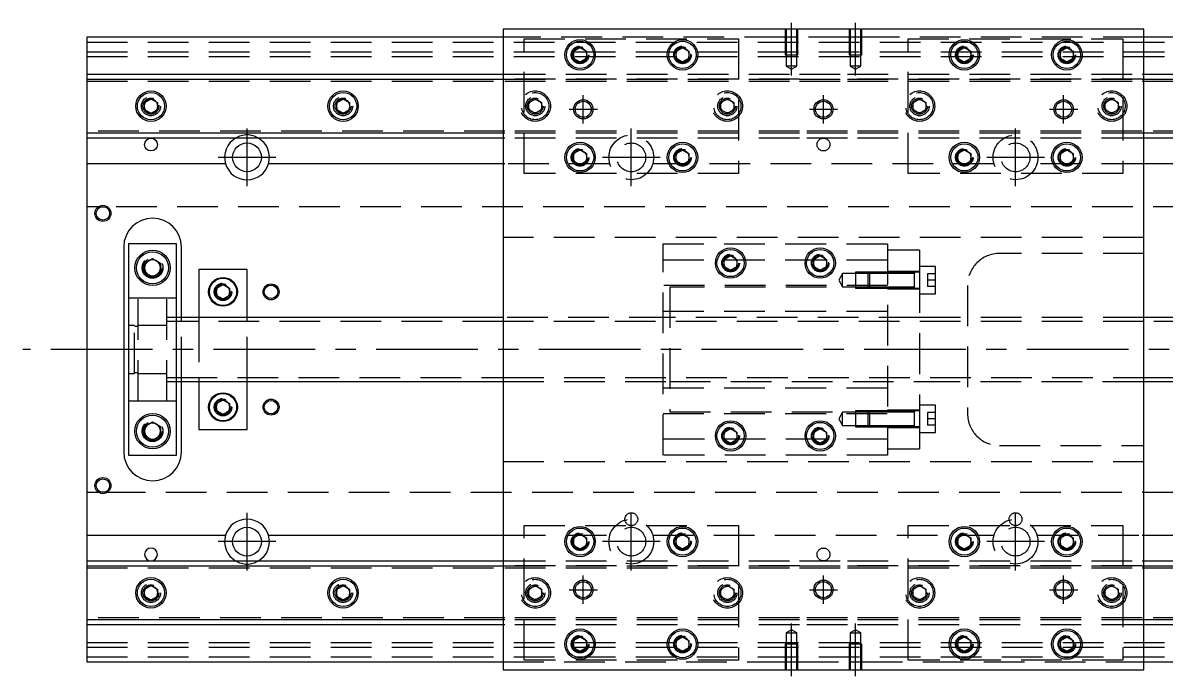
# Model space of a CAD drawing. Extents: x -20 to 681, y -273 to 102.
# Drawn here: x -20 to 337, y -102 to 102 of the extents above; entities that cross this region are included whole.
import ezdxf

# ---------------------------------------------------------------- set-up
doc = ezdxf.new("R2010")
doc.units = 0
doc.linetypes.add('CENTER', pattern=[50.8, 31.75, -6.35, 6.35, -6.35])
doc.linetypes.add('DASHED', pattern=[19.05, 12.7, -6.35])
doc.layers.get('0').update_dxf_attribs({"linetype": 'CONTINUOUS'})
doc.layers.add('CENTER', color=1, linetype='CENTER')

msp = doc.modelspace()

# ---------------------------------------------------------------- linework, layer by layer
at = {"color": 7, "linetype": 'CONTINUOUS'}
for p, q in [((330, 100), (130, 100)), ((130, 100), (130, -100)), ((330, -100), (330, 100)), ((0, 97.5), (0, 86)), ((130, 97.5), (0, 97.5)), ((460, 97.5), (330, 97.5)), ((152, 93.1547), (154, 94.309402)), ((152, 90.8453), (152, 93.1547)), ((154, 94.309402), (156, 93.1547)), ((156, 93.1547), (156, 90.8453)), ((184, 93.1547), (186, 94.309402)), ((184, 90.8453), (184, 93.1547)), ((186, 94.309402), (188, 93.1547)), ((188, 93.1547), (188, 90.8453)), ((272, 93.1547), (274, 94.309402)), ((272, 90.8453), (272, 93.1547)), ((274, 94.309402), (276, 93.1547)), ((276, 93.1547), (276, 90.8453)), ((304, 93.1547), (306, 94.309402)), ((304, 90.8453), (304, 93.1547)), ((306, 94.309402), (308, 93.1547)), ((308, 93.1547), (308, 90.8453)), ((154, 89.690598), (152, 90.8453)), ((156, 90.8453), (154, 89.690598)), ((186, 89.690598), (184, 90.8453)), ((188, 90.8453), (186, 89.690598)), ((274, 89.690598), (272, 90.8453)), ((276, 90.8453), (274, 89.690598)), ((306, 89.690598), (304, 90.8453)), ((308, 90.8453), (306, 89.690598)), ((0, 86), (0, 84.460392)), ((0, 86), (130, 86)), ((330, 86), (460, 86)), ((0, 84.460392), (130, 84.460392)), ((0, 84.460392), (0, 67.539608)), ((330, 84.460392), (460, 84.460392)), ((18, 77.1547), (20, 78.309402)), ((18, 74.8453), (18, 77.1547)), ((20, 78.309402), (22, 77.1547)), ((22, 77.1547), (22, 74.8453)), ((78, 77.1547), (80, 78.309402)), ((78, 74.8453), (78, 77.1547)), ((80, 78.309402), (82, 77.1547)), ((82, 77.1547), (82, 74.8453)), ((20, 73.690598), (18, 74.8453)), ((22, 74.8453), (20, 73.690598)), ((80, 73.690598), (78, 74.8453)), ((82, 74.8453), (80, 73.690598)), ((0, 67.539608), (0, 66)), ((130, 67.539608), (0, 67.539608)), ((130, 66), (0, 66)), ((0, 66), (0, 58)), ((460, 67.539608), (330, 67.539608)), ((460, 66), (330, 66)), ((152, 61.1547), (154, 62.309402)), ((152, 58.8453), (152, 61.1547)), ((154, 62.309402), (156, 61.1547)), ((156, 61.1547), (156, 58.8453)), ((184, 61.1547), (186, 62.309402)), ((184, 58.8453), (184, 61.1547)), ((186, 62.309402), (188, 61.1547)), ((188, 61.1547), (188, 58.8453)), ((272, 61.1547), (274, 62.309402)), ((272, 58.8453), (272, 61.1547)), ((274, 62.309402), (276, 61.1547)), ((276, 61.1547), (276, 58.8453)), ((304, 61.1547), (306, 62.309402)), ((304, 58.8453), (304, 61.1547)), ((306, 62.309402), (308, 61.1547)), ((308, 61.1547), (308, 58.8453)), ((43.291796, 58), (0, 58)), ((0, 58), (0, -58)), ((130, 58), (56.708204, 58)), ((154, 57.690598), (152, 58.8453)), ((156, 58.8453), (154, 57.690598)), ((186, 57.690598), (184, 58.8453)), ((188, 58.8453), (186, 57.690598)), ((274, 57.690598), (272, 58.8453)), ((276, 58.8453), (274, 57.690598)), ((306, 57.690598), (304, 58.8453)), ((308, 58.8453), (306, 57.690598)), ((403.291796, 58), (330, 58)), ((28, 33), (13, 33)), ((13, 33), (13, -33)), ((28, -33), (28, 33)), ((11.5, 32), (11.5, -32)), ((29.5, 10), (29.5, 32)), ((199, 28.1547), (201, 29.309402)), ((201, 29.309402), (203, 28.1547)), ((227, 28.1547), (229, 29.309402)), ((229, 29.309402), (231, 28.1547)), ((18, 26.943376), (20.5, 28.386752)), ((18, 24.056624), (18, 26.943376)), ((20.5, 28.386752), (23, 26.943376)), ((23, 26.943376), (23, 24.056624)), ((50, 25), (35, 25)), ((35, 25), (35, 10)), ((50, 10), (50, 25)), ((199, 25.8453), (199, 28.1547)), ((201, 24.690598), (199, 25.8453)), ((203, 25.8453), (201, 24.690598)), ((203, 28.1547), (203, 25.8453)), ((227, 25.8453), (227, 28.1547)), ((229, 24.690598), (227, 25.8453)), ((231, 25.8453), (229, 24.690598)), ((231, 28.1547), (231, 25.8453)), ((20.5, 22.613248), (18, 24.056624)), ((23, 24.056624), (20.5, 22.613248)), ((40.5, 19.1547), (42.5, 20.309402)), ((40.5, 16.8453), (40.5, 19.1547)), ((42.5, 20.309402), (44.5, 19.1547)), ((44.5, 19.1547), (44.5, 16.8453)), ((42.5, 15.690598), (40.5, 16.8453)), ((44.5, 16.8453), (42.5, 15.690598)), ((130, 10), (28, 10)), ((403, 10), (330, 10)), ((28, -10), (130, -10)), ((29.5, -32), (29.5, -10)), ((35, -10), (35, -25)), ((50, -25), (50, -10)), ((330, -10), (403, -10)), ((40.5, -16.8453), (42.5, -15.690598)), ((40.5, -19.1547), (40.5, -16.8453)), ((42.5, -15.690598), (44.5, -16.8453)), ((44.5, -16.8453), (44.5, -19.1547)), ((42.5, -20.309402), (40.5, -19.1547)), ((44.5, -19.1547), (42.5, -20.309402)), ((258.4, -19.550636), (258.4, -19.15063)), ((18, -24.056624), (20.5, -22.613248)), ((18, -26.943376), (18, -24.056624)), ((20.5, -22.613248), (23, -24.056624)), ((23, -24.056624), (23, -26.943376)), ((199, -25.8453), (201, -24.690598)), ((201, -24.690598), (203, -25.8453)), ((227, -25.8453), (229, -24.690598)), ((229, -24.690598), (231, -25.8453)), ((258.4, -24.15064), (258.4, -23.750636)), ((20.5, -28.386752), (18, -26.943376)), ((23, -26.943376), (20.5, -28.386752)), ((35, -25), (50, -25)), ((199, -28.1547), (199, -25.8453)), ((201, -29.309402), (199, -28.1547)), ((203, -28.1547), (201, -29.309402)), ((203, -25.8453), (203, -28.1547)), ((227, -28.1547), (227, -25.8453)), ((229, -29.309402), (227, -28.1547)), ((231, -28.1547), (229, -29.309402)), ((231, -25.8453), (231, -28.1547)), ((13, -33), (28, -33)), ((0, -58), (0, -66)), ((0, -58), (43.291796, -58)), ((56.708204, -58), (130, -58)), ((152, -58.8453), (154, -57.690598)), ((152, -61.1547), (152, -58.8453)), ((154, -57.690598), (156, -58.8453)), ((156, -58.8453), (156, -61.1547)), ((184, -58.8453), (186, -57.690598)), ((184, -61.1547), (184, -58.8453)), ((186, -57.690598), (188, -58.8453)), ((188, -58.8453), (188, -61.1547)), ((272, -58.8453), (274, -57.690598)), ((272, -61.1547), (272, -58.8453)), ((274, -57.690598), (276, -58.8453)), ((276, -58.8453), (276, -61.1547)), ((304, -58.8453), (306, -57.690598)), ((304, -61.1547), (304, -58.8453)), ((306, -57.690598), (308, -58.8453)), ((308, -58.8453), (308, -61.1547)), ((330, -58), (403.291796, -58)), ((154, -62.309402), (152, -61.1547)), ((156, -61.1547), (154, -62.309402)), ((186, -62.309402), (184, -61.1547)), ((188, -61.1547), (186, -62.309402)), ((274, -62.309402), (272, -61.1547)), ((276, -61.1547), (274, -62.309402)), ((306, -62.309402), (304, -61.1547)), ((308, -61.1547), (306, -62.309402)), ((0, -66), (0, -67.539608)), ((0, -66), (130, -66)), ((0, -67.539608), (130, -67.539608)), ((0, -67.539608), (0, -84.460392)), ((330, -66), (460, -66)), ((330, -67.539608), (460, -67.539608)), ((18, -74.8453), (20, -73.690598)), ((18, -77.1547), (18, -74.8453)), ((20, -73.690598), (22, -74.8453)), ((22, -74.8453), (22, -77.1547)), ((78, -74.8453), (80, -73.690598)), ((78, -77.1547), (78, -74.8453)), ((80, -73.690598), (82, -74.8453)), ((82, -74.8453), (82, -77.1547)), ((20, -78.309402), (18, -77.1547)), ((22, -77.1547), (20, -78.309402)), ((80, -78.309402), (78, -77.1547)), ((82, -77.1547), (80, -78.309402)), ((0, -84.460392), (0, -86)), ((130, -84.460392), (0, -84.460392)), ((460, -84.460392), (330, -84.460392)), ((130, -86), (0, -86)), ((0, -86), (0, -97.5)), ((460, -86), (330, -86)), ((152, -90.8453), (154, -89.690598)), ((152, -93.1547), (152, -90.8453)), ((154, -89.690598), (156, -90.8453)), ((156, -90.8453), (156, -93.1547)), ((184, -90.8453), (186, -89.690598)), ((184, -93.1547), (184, -90.8453)), ((186, -89.690598), (188, -90.8453)), ((188, -90.8453), (188, -93.1547)), ((272, -90.8453), (274, -89.690598)), ((272, -93.1547), (272, -90.8453)), ((274, -89.690598), (276, -90.8453)), ((276, -90.8453), (276, -93.1547)), ((304, -90.8453), (306, -89.690598)), ((304, -93.1547), (304, -90.8453)), ((306, -89.690598), (308, -90.8453)), ((308, -90.8453), (308, -93.1547)), ((154, -94.309402), (152, -93.1547)), ((156, -93.1547), (154, -94.309402)), ((186, -94.309402), (184, -93.1547)), ((188, -93.1547), (186, -94.309402)), ((274, -94.309402), (272, -93.1547)), ((276, -93.1547), (274, -94.309402)), ((306, -94.309402), (304, -93.1547)), ((308, -93.1547), (306, -94.309402)), ((0, -97.5), (130, -97.5)), ((330, -97.5), (460, -97.5)), ((130, -100), (330, -100))]:
    msp.add_line(p, q, dxfattribs=at)
at = {"color": 3, "linetype": 'DASHED'}
for p, q in [((218.000006, 100), (218.000006, 92)), ((218.35, 100), (218.35, 92)), ((221.65, 92), (221.65, 100)), ((221.999994, 92), (221.999994, 100)), ((238.000006, 100), (238.000006, 92)), ((238.35, 100), (238.35, 92)), ((241.65, 92), (241.65, 100)), ((241.999994, 92), (241.999994, 100)), ((218.000006, 97.5), (130, 97.5)), ((136.5, 97), (203.5, 97)), ((136.5, 55), (136.5, 97)), ((203.5, 97), (203.5, 55)), ((221.999994, 97.5), (218.000006, 97.5)), ((238.000006, 97.5), (221.999994, 97.5)), ((241.999994, 97.5), (238.000006, 97.5)), ((330, 97.5), (241.999994, 97.5)), ((256.5, 55), (256.5, 97)), ((256.5, 97), (323.5, 97)), ((323.5, 97), (323.5, 55)), ((0, 96), (460, 96)), ((0, 93), (460, 93)), ((0, 91.5), (460, 91.5)), ((151.5, 92), (151.512884, 92.253488)), ((188.483582, 92.286038), (188.5, 92)), ((218.000006, 92), (221.999994, 92)), ((218.35, 92), (218.35, 88.5)), ((221.65, 88.5), (221.65, 92)), ((238.000006, 92), (241.999994, 92)), ((238.35, 92), (238.35, 88.5)), ((241.65, 88.5), (241.65, 92)), ((271.5, 92), (271.518502, 92.303588)), ((303.5, 92), (303.512884, 92.253488)), ((130, 86), (130.5, 86)), ((130.5, 86), (222.5, 86)), ((221.65, 88.5), (218.35, 88.5)), ((218.35, 88.5), (220, 87.547372)), ((220, 87.547372), (221.65, 88.5)), ((222.5, 86), (237.5, 86)), ((237.5, 86), (329.5, 86)), ((241.65, 88.5), (238.35, 88.5)), ((238.35, 88.5), (240, 87.547372)), ((240, 87.547372), (241.65, 88.5)), ((329.5, 86), (330, 86)), ((0, 84.403994), (130.5, 84.403994)), ((0, 83.8), (130.5, 83.8)), ((130, 84.460392), (130.5, 84.460392)), ((130.5, 84.460392), (222.5, 84.460392)), ((222.5, 84.403994), (130.5, 84.403994)), ((130.5, 83.8), (222.5, 83.8)), ((222.5, 84.460392), (237.5, 84.460392)), ((222.5, 84.403994), (237.5, 84.403994)), ((222.5, 83.8), (237.5, 83.8)), ((237.5, 84.460392), (329.5, 84.460392)), ((329.5, 84.403994), (237.5, 84.403994)), ((237.5, 83.8), (329.5, 83.8)), ((329.5, 84.460392), (330, 84.460392)), ((329.5, 84.403994), (460, 84.403994)), ((329.5, 83.8), (460, 83.8)), ((22.483582, 76.286038), (22.5, 76)), ((77.5, 76), (77.534018, 76.411016)), ((137.5, 76), (137.534018, 76.411016)), ((138, 77.1547), (140, 78.309402)), ((138, 74.8453), (138, 77.1547)), ((140, 78.309402), (142, 77.1547)), ((142, 77.1547), (142, 74.8453)), ((197.5, 76), (197.534018, 76.411016)), ((198, 77.1547), (200, 78.309402)), ((198, 74.8453), (198, 77.1547)), ((200, 78.309402), (202, 77.1547)), ((202, 77.1547), (202, 74.8453)), ((257.5, 76), (257.534018, 76.411016)), ((258, 77.1547), (260, 78.309402)), ((258, 74.8453), (258, 77.1547)), ((260, 78.309402), (262, 77.1547)), ((262, 77.1547), (262, 74.8453)), ((317.5, 76), (317.534018, 76.411016)), ((318, 77.1547), (320, 78.309402)), ((318, 74.8453), (318, 77.1547)), ((320, 78.309402), (322, 77.1547)), ((322, 77.1547), (322, 74.8453)), ((140, 73.690598), (138, 74.8453)), ((142, 74.8453), (140, 73.690598)), ((200, 73.690598), (198, 74.8453)), ((202, 74.8453), (200, 73.690598)), ((260, 73.690598), (258, 74.8453)), ((262, 74.8453), (260, 73.690598)), ((320, 73.690598), (318, 74.8453)), ((322, 74.8453), (320, 73.690598)), ((130.5, 68.2), (0, 68.2)), ((222.5, 68.2), (130.5, 68.2)), ((237.5, 68.2), (222.5, 68.2)), ((329.5, 68.2), (237.5, 68.2)), ((460, 68.2), (329.5, 68.2)), ((130.5, 67.596006), (0, 67.596006)), ((130.5, 67.539608), (130, 67.539608)), ((130.5, 66), (130, 66)), ((222.5, 67.596006), (130.5, 67.596006)), ((222.5, 67.539608), (130.5, 67.539608)), ((222.5, 66), (130.5, 66)), ((237.5, 67.596006), (222.5, 67.596006)), ((237.5, 67.539608), (222.5, 67.539608)), ((237.5, 66), (222.5, 66)), ((329.5, 67.596006), (237.5, 67.596006)), ((329.5, 67.539608), (237.5, 67.539608)), ((329.5, 66), (237.5, 66)), ((460, 67.596006), (329.5, 67.596006)), ((330, 67.539608), (329.5, 67.539608)), ((330, 66), (329.5, 66)), ((130.5, 58), (130, 58)), ((163.291796, 58), (130.5, 58)), ((151.5, 60), (151.512884, 60.253488)), ((283.291796, 58), (176.708204, 58)), ((183.5, 60), (183.512884, 60.253488)), ((271.5, 60), (271.518502, 60.303588)), ((329.5, 58), (296.708204, 58)), ((303.5, 60), (303.512884, 60.253488)), ((330, 58), (329.5, 58)), ((203.5, 55), (136.5, 55)), ((323.5, 55), (256.5, 55)), ((4.359688, 44.5), (0, 44.5)), ((460, 44.5), (5.640312, 44.5)), ((330, 35), (130, 35)), ((180, -33), (180, 33)), ((180, 33), (250, 33)), ((250, 33), (250, -33)), ((260, 31), (250, 31)), ((260, 31), (260, 24.098756)), ((330, 30), (285, 30)), ((17.5, 25.5), (17.520026, 25.846056)), ((180, 28), (250, 28)), ((198.5, 27), (198.518502, 27.303588)), ((231.483582, 27.286038), (231.5, 27)), ((265, 25.900636), (260, 25.900636)), ((265, 17.400636), (265, 25.900636)), ((236, 23.750636), (234.787564, 21.650636)), ((234.787564, 21.650636), (236, 19.550636)), ((236, 19.550636), (236, 23.750636)), ((240, 23.750636), (236, 23.750636)), ((240, 24.15063), (240, 19.15064)), ((244.39998, 24.15063), (240, 24.15063)), ((243.99998, 23.750636), (240, 23.750636)), ((244.4, 24.150636), (244, 23.750636)), ((244, 19.550636), (244, 23.750636)), ((250, 23.750636), (244, 23.750636)), ((244.4, 24.150636), (244.4, 19.150636)), ((250, 24.150636), (244.4, 24.150636)), ((250, 24.15063), (244.4, 24.15063)), ((260, 24.400636), (250, 24.400636)), ((260, 24.098756), (250, 24.098756)), ((258.405, 24.150636), (250.00002, 24.150636)), ((258.4, 23.750636), (250.00002, 23.750636)), ((260, 24.150636), (258.395, 24.150636)), ((258.4, 23.893236), (258.4, 24.150636)), ((258.4, 24.150636), (258.4, 23.893186)), ((258.4, 19.408084), (258.4, 23.893236)), ((260, 24.098756), (260, -24.098756)), ((262.5, 23.650636), (262.5, 21.650636)), ((265, 23.650636), (262.5, 23.650636)), ((262.5, 21.650636), (262.5, 19.650636)), ((265, 21.650636), (262.5, 21.650636)), ((44.983582, 18.286038), (45, 18)), ((250, 20), (180, 20)), ((182, 19.5), (182, -19.5)), ((250, 19.5), (182, 19.5)), ((236, 19.550636), (240, 19.550636)), ((240, 19.550636), (243.99998, 19.550636)), ((240, 19.15064), (244.39998, 19.15064)), ((244, 19.550636), (244.4, 19.150636)), ((244, 19.550636), (250, 19.550636)), ((244.4, 19.15064), (250, 19.15064)), ((244.4, 19.150636), (250, 19.150636)), ((250, 18.900636), (260, 18.900636)), ((250.00002, 19.550636), (258.4, 19.550636)), ((250.00002, 19.150636), (258.405, 19.150636)), ((258.395, 19.150636), (260, 19.150636)), ((258.4, 19.408102), (258.4, 19.150636)), ((258.4, 19.150636), (258.4, 19.408084)), ((265, 19.650636), (262.5, 19.650636)), ((275, 20), (275, -20)), ((16, 16), (13, 16)), ((16, -16), (16, 16)), ((25, 16), (16, 16)), ((25, -16), (25, 16)), ((28, 16), (25, 16)), ((260, 17.400636), (265, 17.400636)), ((180, 12), (250, 12)), ((14.85, 7.5), (13, 7.5)), ((14.85, -7.5), (14.85, 7.5)), ((16, 7.15), (14.85, 7.15)), ((25, 7.5), (16, 7.5)), ((28, 10), (25, 10)), ((28, 8.75), (25, 8.75)), ((130, 8.75), (28, 8.75)), ((29.5, 8.75), (29.5, 10)), ((29.5, -8.75), (29.5, 8.75)), ((35, 10), (35, 8.75)), ((35, 8.75), (35, -8.75)), ((50, 8.75), (50, 10)), ((50, -8.75), (50, 8.75)), ((181.99998, 10), (130, 10)), ((330, 8.75), (130, 8.75)), ((260, 10), (182, 10)), ((330, 10), (260.00002, 10)), ((403, 8.75), (330, 8.75)), ((13, -7.5), (14.85, -7.5)), ((14.85, -7.15), (16, -7.15)), ((16, -7.5), (25, -7.5)), ((25, -8.75), (28, -8.75)), ((25, -10), (28, -10)), ((28, -8.75), (130, -8.75)), ((29.5, -10), (29.5, -8.75)), ((35, -8.75), (35, -10)), ((50, -10), (50, -8.75)), ((130, -8.75), (330, -8.75)), ((130, -10), (181.99998, -10)), ((182, -10), (260, -10)), ((260.00002, -10), (330, -10)), ((330, -8.75), (403, -8.75)), ((180, -12), (250, -12)), ((13, -16), (16, -16)), ((16, -16), (25, -16)), ((25, -16), (28, -16)), ((44.983582, -17.713962), (45, -18)), ((265, -17.400636), (260, -17.400636)), ((265, -25.900636), (265, -17.400636)), ((180, -20), (250, -20)), ((182, -19.5), (250, -19.5)), ((236, -19.550636), (234.787564, -21.650636)), ((236, -23.750636), (236, -19.550636)), ((240, -19.550636), (236, -19.550636)), ((240, -19.15064), (240, -24.15063)), ((244.39998, -19.15064), (240, -19.15064)), ((243.99998, -19.550636), (240, -19.550636)), ((244.4, -19.150636), (244, -19.550636)), ((244, -23.750636), (244, -19.550636)), ((250, -19.550636), (244, -19.550636)), ((244.4, -19.150636), (244.4, -24.150636)), ((250, -19.150636), (244.4, -19.150636)), ((250, -19.15064), (244.4, -19.15064)), ((260, -18.900636), (250, -18.900636)), ((258.405, -19.150636), (250.00002, -19.150636)), ((258.4, -19.550636), (250.00002, -19.550636)), ((260, -19.150636), (258.395, -19.150636)), ((258.4, -19.408034), (258.4, -19.150636)), ((258.4, -19.150636), (258.4, -19.408084)), ((258.4, -23.893186), (258.4, -19.408034)), ((262.5, -19.650636), (262.5, -21.650636)), ((265, -19.650636), (262.5, -19.650636)), ((234.787564, -21.650636), (236, -23.750636)), ((236, -23.750636), (240, -23.750636)), ((240, -23.750636), (243.99998, -23.750636)), ((240, -24.15063), (244.39998, -24.15063)), ((244, -23.750636), (244.4, -24.150636)), ((244, -23.750636), (250, -23.750636)), ((244.4, -24.15063), (250, -24.15063)), ((244.4, -24.150636), (250, -24.150636)), ((260, -24.098756), (250, -24.098756)), ((260, -24.098756), (250, -24.098756)), ((250, -24.400636), (260, -24.400636)), ((250.00002, -23.750636), (258.4, -23.750636)), ((250.00002, -24.150636), (258.405, -24.150636)), ((258.395, -24.150636), (260, -24.150636)), ((258.4, -23.893168), (258.4, -24.150636)), ((258.4, -24.150636), (258.4, -23.893186)), ((260, -24.098756), (260, -31)), ((262.5, -21.650636), (262.5, -23.650636)), ((265, -21.650636), (262.5, -21.650636)), ((265, -23.650636), (262.5, -23.650636)), ((17.5, -25.5), (17.520026, -25.153944)), ((250, -28), (180, -28)), ((203.483582, -26.713962), (203.5, -27)), ((231.483582, -26.713962), (231.5, -27)), ((260, -25.900636), (265, -25.900636)), ((250, -31), (260, -31)), ((285, -30), (330, -30)), ((130, -35), (330, -35)), ((250, -33), (180, -33)), ((0, -44.5), (4.359688, -44.5)), ((5.640312, -44.5), (460, -44.5)), ((136.5, -55), (203.5, -55)), ((136.5, -97), (136.5, -55)), ((203.5, -55), (203.5, -97)), ((256.5, -97), (256.5, -55)), ((256.5, -55), (323.5, -55)), ((323.5, -55), (323.5, -97)), ((130, -58), (130.5, -58)), ((130.5, -58), (163.291796, -58)), ((151.5, -60), (151.512884, -59.746512)), ((176.708204, -58), (283.291796, -58)), ((188.483582, -59.713962), (188.5, -60)), ((271.5, -60), (271.518502, -59.696412)), ((296.708204, -58), (329.5, -58)), ((301.691578, -58), (302.25, -58)), ((308.483582, -59.713962), (308.5, -60)), ((329.5, -58), (330, -58)), ((0, -67.596006), (130.5, -67.596006)), ((130, -66), (130.5, -66)), ((130, -67.539608), (130.5, -67.539608)), ((130.5, -66), (222.5, -66)), ((130.5, -67.539608), (222.5, -67.539608)), ((222.5, -67.596006), (130.5, -67.596006)), ((222.5, -66), (237.5, -66)), ((222.5, -67.539608), (237.5, -67.539608)), ((222.5, -67.596006), (237.5, -67.596006)), ((237.5, -66), (329.5, -66)), ((237.5, -67.539608), (329.5, -67.539608)), ((329.5, -67.596006), (237.5, -67.596006)), ((329.5, -66), (330, -66)), ((329.5, -67.539608), (330, -67.539608)), ((329.5, -67.596006), (460, -67.596006)), ((0, -68.2), (130.5, -68.2)), ((130.5, -68.2), (222.5, -68.2)), ((222.5, -68.2), (237.5, -68.2)), ((237.5, -68.2), (329.5, -68.2)), ((329.5, -68.2), (460, -68.2)), ((138, -74.8453), (140, -73.690598)), ((138, -77.1547), (138, -74.8453)), ((140, -73.690598), (142, -74.8453)), ((142, -74.8453), (142, -77.1547)), ((198, -74.8453), (200, -73.690598)), ((198, -77.1547), (198, -74.8453)), ((200, -73.690598), (202, -74.8453)), ((202, -74.8453), (202, -77.1547)), ((258, -74.8453), (260, -73.690598)), ((258, -77.1547), (258, -74.8453)), ((260, -73.690598), (262, -74.8453)), ((262, -74.8453), (262, -77.1547)), ((318, -74.8453), (320, -73.690598)), ((318, -77.1547), (318, -74.8453)), ((320, -73.690598), (322, -74.8453)), ((322, -74.8453), (322, -77.1547)), ((17.5, -76), (17.534018, -75.588984)), ((77.5, -76), (77.534018, -75.588984)), ((137.5, -76), (137.534018, -75.588984)), ((140, -78.309402), (138, -77.1547)), ((142, -77.1547), (140, -78.309402)), ((197.5, -76), (197.534018, -75.588984)), ((200, -78.309402), (198, -77.1547)), ((202, -77.1547), (200, -78.309402)), ((257.5, -76), (257.534018, -75.588984)), ((260, -78.309402), (258, -77.1547)), ((262, -77.1547), (260, -78.309402)), ((317.5, -76), (317.534018, -75.588984)), ((320, -78.309402), (318, -77.1547)), ((322, -77.1547), (320, -78.309402)), ((130.5, -83.8), (0, -83.8)), ((130.5, -84.403994), (0, -84.403994)), ((130.5, -84.460392), (130, -84.460392)), ((222.5, -83.8), (130.5, -83.8)), ((222.5, -84.403994), (130.5, -84.403994)), ((222.5, -84.460392), (130.5, -84.460392)), ((237.5, -83.8), (222.5, -83.8)), ((237.5, -84.403994), (222.5, -84.403994)), ((237.5, -84.460392), (222.5, -84.460392)), ((329.5, -83.8), (237.5, -83.8)), ((329.5, -84.403994), (237.5, -84.403994)), ((329.5, -84.460392), (237.5, -84.460392)), ((460, -83.8), (329.5, -83.8)), ((460, -84.403994), (329.5, -84.403994)), ((330, -84.460392), (329.5, -84.460392)), ((130.5, -86), (130, -86)), ((222.5, -86), (130.5, -86)), ((220, -87.547372), (218.35, -88.5)), ((218.35, -88.5), (221.65, -88.5)), ((218.35, -88.5), (218.35, -92)), ((221.65, -88.5), (220, -87.547372)), ((221.65, -92), (221.65, -88.5)), ((237.5, -86), (222.5, -86)), ((329.5, -86), (237.5, -86)), ((240, -87.547372), (238.35, -88.5)), ((238.35, -88.5), (241.65, -88.5)), ((238.35, -88.5), (238.35, -92)), ((241.65, -88.5), (240, -87.547372)), ((241.65, -92), (241.65, -88.5)), ((330, -86), (329.5, -86)), ((0, -91.5), (460, -91.5)), ((151.5, -92), (151.512884, -91.746512)), ((188.483582, -91.713962), (188.5, -92)), ((221.999994, -92), (218.000006, -92)), ((218.000006, -92), (218.000006, -100)), ((218.35, -92), (218.35, -100)), ((221.65, -100), (221.65, -92)), ((221.999994, -100), (221.999994, -92)), ((241.999994, -92), (238.000006, -92)), ((238.000006, -92), (238.000006, -100)), ((238.35, -92), (238.35, -100)), ((241.65, -100), (241.65, -92)), ((241.999994, -100), (241.999994, -92)), ((271.5, -92), (271.518502, -91.696412)), ((308.483582, -91.713962), (308.5, -92)), ((0, -93), (460, -93)), ((0, -96), (460, -96)), ((130, -97.5), (218.000006, -97.5)), ((203.5, -97), (136.5, -97)), ((218.000006, -97.5), (221.999994, -97.5)), ((221.999994, -97.5), (238.000006, -97.5)), ((238.000006, -97.5), (241.999994, -97.5)), ((241.999994, -97.5), (330, -97.5)), ((323.5, -97), (256.5, -97))]:
    msp.add_line(p, q, dxfattribs=at)
at = {"color": 7, "linetype": 'CONTINUOUS'}
for centre, radius in [((154, 92), 4.75), ((186, 92), 4.75), ((274, 92), 4.75), ((306, 92), 4.75), ((154, 92), 4.25), ((186, 92), 4.25), ((274, 92), 4.25), ((306, 92), 4.25), ((20, 76), 4.75), ((20, 76), 4.25), ((80, 76), 4.75), ((80, 76), 4.25), ((140, 76), 2.1), ((155, 75), 2.5), ((200, 76), 2.1), ((230, 75), 3), ((230, 75), 2.5), ((260, 76), 2.1), ((305, 75), 2.5), ((320, 76), 2.1), ((20, 64), 2), ((50, 60), 4.5), ((154, 60), 4.75), ((186, 60), 4.75), ((274, 60), 4.75), ((306, 60), 4.75), ((154, 60), 4.25), ((186, 60), 4.25), ((274, 60), 4.25), ((306, 60), 4.25), ((5, 42.5), 2.1), ((20.5, 25.5), 5.5), ((20.5, 25.5), 5), ((201, 27), 4.75), ((201, 27), 4.25), ((229, 27), 4.75), ((229, 27), 4.25), ((42.5, 18), 4.5), ((42.5, 18), 4.25), ((57.5, 18), 2.1), ((42.5, -18), 4.5), ((42.5, -18), 4.25), ((57.5, -18), 2.1), ((20.5, -25.5), 5.5), ((20.5, -25.5), 5), ((201, -27), 4.75), ((201, -27), 4.25), ((229, -27), 4.75), ((229, -27), 4.25), ((5, -42.5), 2.1), ((50, -60), 4.5), ((154, -60), 4.75), ((154, -60), 4.25), ((186, -60), 4.75), ((186, -60), 4.25), ((274, -60), 4.75), ((274, -60), 4.25), ((306, -60), 4.75), ((306, -60), 4.25), ((20, -76), 4.75), ((80, -76), 4.75), ((20, -76), 4.25), ((80, -76), 4.25), ((140, -76), 2.1), ((155, -75), 2.5), ((200, -76), 2.1), ((230, -75), 3), ((230, -75), 2.5), ((260, -76), 2.1), ((305, -75), 2.5), ((320, -76), 2.1), ((154, -92), 4.75), ((154, -92), 4.25), ((186, -92), 4.75), ((186, -92), 4.25), ((274, -92), 4.75), ((274, -92), 4.25), ((306, -92), 4.75), ((306, -92), 4.25)]:
    msp.add_circle(centre, radius, dxfattribs=at)
at = {"color": 3, "linetype": 'DASHED'}
for centre, radius in [((154, 92), 2.75), ((154, 92), 2.5), ((186, 92), 2.75), ((186, 92), 2.5), ((274, 92), 2.75), ((274, 92), 2.5), ((306, 92), 2.75), ((306, 92), 2.5), ((20, 76), 3), ((80, 76), 3), ((140, 76), 4.75), ((140, 76), 4.25), ((140, 76), 3), ((200, 76), 4.75), ((200, 76), 4.25), ((200, 76), 3), ((260, 76), 4.75), ((260, 76), 4.25), ((260, 76), 3), ((320, 76), 4.75), ((320, 76), 4.25), ((320, 76), 3), ((20, 76), 2.5), ((80, 76), 2.5), ((140, 76), 2.5), ((200, 76), 2.5), ((260, 76), 2.5), ((320, 76), 2.5), ((170, 60), 7), ((170, 60), 4.5), ((230, 64), 2), ((290, 60), 7), ((290, 60), 4.5), ((154, 60), 2.75), ((154, 60), 2.5), ((186, 60), 2.75), ((186, 60), 2.5), ((274, 60), 2.75), ((274, 60), 2.5), ((306, 60), 2.75), ((306, 60), 2.5), ((20.5, 25.5), 3.25), ((201, 27), 2.75), ((201, 27), 2.5), ((229, 27), 2.75), ((229, 27), 2.5), ((20.5, 25.5), 3), ((42.5, 18), 2.75), ((42.5, 18), 2.5), ((42.5, -18), 2.75), ((42.5, -18), 2.5), ((20.5, -25.5), 3.25), ((20.5, -25.5), 3), ((201, -27), 2.75), ((201, -27), 2.5), ((229, -27), 2.75), ((229, -27), 2.5), ((170, -60), 7), ((170, -53), 2), ((290, -60), 7), ((290, -53), 2), ((170, -60), 4.5), ((290, -60), 4.5), ((154, -60), 2.75), ((154, -60), 2.5), ((186, -60), 2.75), ((186, -60), 2.5), ((274, -60), 2.75), ((274, -60), 2.5), ((306, -60), 2.75), ((306, -60), 2.5), ((230, -64), 2), ((140, -76), 4.75), ((200, -76), 4.75), ((260, -76), 4.75), ((320, -76), 4.75), ((20, -76), 3), ((20, -76), 2.5), ((80, -76), 3), ((80, -76), 2.5), ((140, -76), 4.25), ((140, -76), 3), ((140, -76), 2.5), ((200, -76), 4.25), ((200, -76), 3), ((200, -76), 2.5), ((260, -76), 4.25), ((260, -76), 3), ((260, -76), 2.5), ((320, -76), 4.25), ((320, -76), 3), ((320, -76), 2.5), ((154, -92), 2.75), ((186, -92), 2.75), ((274, -92), 2.75), ((306, -92), 2.75), ((154, -92), 2.5), ((186, -92), 2.5), ((274, -92), 2.5), ((306, -92), 2.5)]:
    msp.add_circle(centre, radius, dxfattribs=at)
at = {"color": 3, "linetype": 'CONTINUOUS'}
for centre, radius in [((155, 75), 3), ((305, 75), 3), ((5, 42.5), 2.5), ((57.5, 18), 2.5), ((57.5, -18), 2.5), ((5, -42.5), 2.5), ((155, -75), 3), ((305, -75), 3)]:
    msp.add_circle(centre, radius, dxfattribs=at)
at = {"color": 7, "linetype": 'CONTINUOUS'}
for centre, radius, start, end in [((154, 92), 2.1, 137.75279, 162.24721), ((154, 92), 2.1, 102.24721, 137.75279), ((154, 92), 2.1, 77.75279, 102.24721), ((154, 92), 2.1, 42.24721, 77.75279), ((154, 92), 2.1, 17.75279, 42.24721), ((186, 92), 2.1, 137.75279, 162.24721), ((186, 92), 2.1, 102.24721, 137.75279), ((186, 92), 2.1, 77.75279, 102.24721), ((186, 92), 2.1, 42.24721, 77.75279), ((186, 92), 2.1, 17.75279, 42.24721), ((274, 92), 2.1, 137.75279, 162.24721), ((274, 92), 2.1, 102.24721, 137.75279), ((274, 92), 2.1, 77.75279, 102.24721), ((274, 92), 2.1, 42.24721, 77.75279), ((274, 92), 2.1, 17.75279, 42.24721), ((306, 92), 2.1, 137.75279, 162.24721), ((306, 92), 2.1, 102.24721, 137.75279), ((306, 92), 2.1, 77.75279, 102.24721), ((306, 92), 2.1, 42.24721, 77.75279), ((306, 92), 2.1, 17.75279, 42.24721), ((154, 92), 2.1, 162.24721, 180), ((154, 92), 2.1, 180, 197.75279), ((154, 92), 2.1, 197.75279, 222.24721), ((154, 92), 2.1, 222.24721, 257.75279), ((154, 92), 2.1, 257.75279, 282.24721), ((154, 92), 2.1, 282.24721, 317.75279), ((154, 92), 2.1, 317.75279, 342.24721), ((154, 92), 2.1, 342.24721, 17.75279), ((186, 92), 2.1, 162.24721, 180), ((186, 92), 2.1, 180, 197.75279), ((186, 92), 2.1, 197.75279, 222.24721), ((186, 92), 2.1, 222.24721, 257.75279), ((186, 92), 2.1, 257.75279, 282.24721), ((186, 92), 2.1, 282.24721, 317.75279), ((186, 92), 2.1, 317.75279, 342.24721), ((186, 92), 2.1, 342.24721, 17.75279), ((274, 92), 2.1, 162.24721, 180), ((274, 92), 2.1, 180, 197.75279), ((274, 92), 2.1, 197.75279, 222.24721), ((274, 92), 2.1, 222.24721, 257.75279), ((274, 92), 2.1, 257.75279, 282.24721), ((274, 92), 2.1, 282.24721, 317.75279), ((274, 92), 2.1, 317.75279, 342.24721), ((274, 92), 2.1, 342.24721, 17.75279), ((306, 92), 2.1, 162.24721, 180), ((306, 92), 2.1, 180, 197.75279), ((306, 92), 2.1, 197.75279, 222.24721), ((306, 92), 2.1, 222.24721, 257.75279), ((306, 92), 2.1, 257.75279, 282.24721), ((306, 92), 2.1, 282.24721, 317.75279), ((306, 92), 2.1, 317.75279, 342.24721), ((306, 92), 2.1, 342.24721, 17.75279), ((20, 76), 2.1, 162.24721, 180), ((20, 76), 2.1, 180, 197.75279), ((20, 76), 2.1, 137.75279, 162.24721), ((20, 76), 2.1, 197.75279, 222.24721), ((20, 76), 2.1, 102.24721, 137.75279), ((20, 76), 2.1, 77.75279, 102.24721), ((20, 76), 2.1, 42.24721, 77.75279), ((20, 76), 2.1, 17.75279, 42.24721), ((20, 76), 2.1, 317.75279, 342.24721), ((20, 76), 2.1, 342.24721, 17.75279), ((80, 76), 2.1, 162.24721, 180), ((80, 76), 2.1, 180, 197.75279), ((80, 76), 2.1, 137.75279, 162.24721), ((80, 76), 2.1, 197.75279, 222.24721), ((80, 76), 2.1, 102.24721, 137.75279), ((80, 76), 2.1, 77.75279, 102.24721), ((80, 76), 2.1, 42.24721, 77.75279), ((80, 76), 2.1, 17.75279, 42.24721), ((80, 76), 2.1, 317.75279, 342.24721), ((80, 76), 2.1, 342.24721, 17.75279), ((20, 76), 2.1, 222.24721, 257.75279), ((20, 76), 2.1, 257.75279, 282.24721), ((20, 76), 2.1, 282.24721, 317.75279), ((80, 76), 2.1, 222.24721, 257.75279), ((80, 76), 2.1, 257.75279, 282.24721), ((80, 76), 2.1, 282.24721, 317.75279), ((50, 60), 7, 121.002719, 196.60155), ((50, 60), 7, 343.39845, 58.997281), ((154, 60), 2.1, 137.75279, 162.24721), ((154, 60), 2.1, 102.24721, 137.75279), ((154, 60), 2.1, 77.75279, 102.24721), ((154, 60), 2.1, 42.24721, 77.75279), ((154, 60), 2.1, 17.75279, 42.24721), ((186, 60), 2.1, 137.75279, 162.24721), ((186, 60), 2.1, 102.24721, 137.75279), ((186, 60), 2.1, 77.75279, 102.24721), ((186, 60), 2.1, 42.24721, 77.75279), ((186, 60), 2.1, 17.75279, 42.24721), ((274, 60), 2.1, 137.75279, 162.24721), ((274, 60), 2.1, 102.24721, 137.75279), ((274, 60), 2.1, 77.75279, 102.24721), ((274, 60), 2.1, 42.24721, 77.75279), ((274, 60), 2.1, 17.75279, 42.24721), ((306, 60), 2.1, 137.75279, 162.24721), ((306, 60), 2.1, 102.24721, 137.75279), ((306, 60), 2.1, 77.75279, 102.24721), ((306, 60), 2.1, 42.24721, 77.75279), ((306, 60), 2.1, 17.75279, 42.24721), ((50, 60), 7, 196.60155, 343.39845), ((154, 60), 2.1, 162.24721, 180), ((154, 60), 2.1, 180, 197.75279), ((154, 60), 2.1, 197.75279, 222.24721), ((154, 60), 2.1, 222.24721, 257.75279), ((154, 60), 2.1, 257.75279, 282.24721), ((154, 60), 2.1, 282.24721, 317.75279), ((154, 60), 2.1, 317.75279, 342.24721), ((154, 60), 2.1, 342.24721, 17.75279), ((186, 60), 2.1, 162.24721, 180), ((186, 60), 2.1, 180, 197.75279), ((186, 60), 2.1, 197.75279, 222.24721), ((186, 60), 2.1, 222.24721, 257.75279), ((186, 60), 2.1, 257.75279, 282.24721), ((186, 60), 2.1, 282.24721, 317.75279), ((186, 60), 2.1, 317.75279, 342.24721), ((186, 60), 2.1, 342.24721, 17.75279), ((274, 60), 2.1, 162.24721, 180), ((274, 60), 2.1, 180, 197.75279), ((274, 60), 2.1, 197.75279, 222.24721), ((274, 60), 2.1, 222.24721, 257.75279), ((274, 60), 2.1, 257.75279, 282.24721), ((274, 60), 2.1, 282.24721, 317.75279), ((274, 60), 2.1, 317.75279, 342.24721), ((274, 60), 2.1, 342.24721, 17.75279), ((306, 60), 2.1, 162.24721, 180), ((306, 60), 2.1, 180, 197.75279), ((306, 60), 2.1, 197.75279, 222.24721), ((306, 60), 2.1, 222.24721, 257.75279), ((306, 60), 2.1, 257.75279, 282.24721), ((306, 60), 2.1, 282.24721, 317.75279), ((306, 60), 2.1, 317.75279, 342.24721), ((306, 60), 2.1, 342.24721, 17.75279), ((20.5, 32), 9, 90, 180), ((20.5, 32), 9, 0, 90), ((201, 27), 2.1, 102.24721, 137.75279), ((201, 27), 2.1, 77.75279, 102.24721), ((201, 27), 2.1, 42.24721, 77.75279), ((229, 27), 2.1, 102.24721, 137.75279), ((229, 27), 2.1, 77.75279, 102.24721), ((229, 27), 2.1, 42.24721, 77.75279), ((20.5, 25.5), 2.5, 120, 180), ((20.5, 25.5), 2.5, 180, 240), ((20.5, 25.5), 2.5, 60, 120), ((20.5, 25.5), 2.5, 0, 60), ((20.5, 25.5), 2.5, 300, 0), ((201, 27), 2.1, 162.24721, 180), ((201, 27), 2.1, 180, 197.75279), ((201, 27), 2.1, 137.75279, 162.24721), ((201, 27), 2.1, 197.75279, 222.24721), ((201, 27), 2.1, 222.24721, 257.75279), ((201, 27), 2.1, 282.24721, 317.75279), ((201, 27), 2.1, 17.75279, 42.24721), ((201, 27), 2.1, 317.75279, 342.24721), ((201, 27), 2.1, 342.24721, 17.75279), ((229, 27), 2.1, 162.24721, 180), ((229, 27), 2.1, 180, 197.75279), ((229, 27), 2.1, 137.75279, 162.24721), ((229, 27), 2.1, 197.75279, 222.24721), ((229, 27), 2.1, 222.24721, 257.75279), ((229, 27), 2.1, 282.24721, 317.75279), ((229, 27), 2.1, 17.75279, 42.24721), ((229, 27), 2.1, 317.75279, 342.24721), ((229, 27), 2.1, 342.24721, 17.75279), ((20.5, 25.5), 2.5, 240, 300), ((201, 27), 2.1, 257.75279, 282.24721), ((229, 27), 2.1, 257.75279, 282.24721), ((42.5, 18), 2.1, 162.24721, 180), ((42.5, 18), 2.1, 180, 197.75279), ((42.5, 18), 2.1, 137.75279, 162.24721), ((42.5, 18), 2.1, 102.24721, 137.75279), ((42.5, 18), 2.1, 77.75279, 102.24721), ((42.5, 18), 2.1, 42.24721, 77.75279), ((42.5, 18), 2.1, 17.75279, 42.24721), ((42.5, 18), 2.1, 342.24721, 17.75279), ((42.5, 18), 2.1, 197.75279, 222.24721), ((42.5, 18), 2.1, 222.24721, 257.75279), ((42.5, 18), 2.1, 257.75279, 282.24721), ((42.5, 18), 2.1, 282.24721, 317.75279), ((42.5, 18), 2.1, 317.75279, 342.24721), ((42.5, -18), 2.1, 162.24721, 180), ((42.5, -18), 2.1, 137.75279, 162.24721), ((42.5, -18), 2.1, 102.24721, 137.75279), ((42.5, -18), 2.1, 77.75279, 102.24721), ((42.5, -18), 2.1, 42.24721, 77.75279), ((42.5, -18), 2.1, 17.75279, 42.24721), ((42.5, -18), 2.1, 342.24721, 17.75279), ((42.5, -18), 2.1, 180, 197.75279), ((42.5, -18), 2.1, 197.75279, 222.24721), ((42.5, -18), 2.1, 222.24721, 257.75279), ((42.5, -18), 2.1, 257.75279, 282.24721), ((42.5, -18), 2.1, 282.24721, 317.75279), ((42.5, -18), 2.1, 317.75279, 342.24721), ((20.5, -25.5), 2.5, 120, 180), ((20.5, -25.5), 2.5, 60, 120), ((20.5, -25.5), 2.5, 0, 60), ((201, -27), 2.1, 102.24721, 137.75279), ((201, -27), 2.1, 77.75279, 102.24721), ((201, -27), 2.1, 42.24721, 77.75279), ((229, -27), 2.1, 102.24721, 137.75279), ((229, -27), 2.1, 77.75279, 102.24721), ((229, -27), 2.1, 42.24721, 77.75279), ((20.5, -25.5), 2.5, 180, 240), ((20.5, -25.5), 2.5, 240, 300), ((20.5, -25.5), 2.5, 300, 0), ((201, -27), 2.1, 162.24721, 180), ((201, -27), 2.1, 180, 197.75279), ((201, -27), 2.1, 137.75279, 162.24721), ((201, -27), 2.1, 197.75279, 222.24721), ((201, -27), 2.1, 222.24721, 257.75279), ((201, -27), 2.1, 282.24721, 317.75279), ((201, -27), 2.1, 17.75279, 42.24721), ((201, -27), 2.1, 317.75279, 342.24721), ((201, -27), 2.1, 342.24721, 17.75279), ((229, -27), 2.1, 162.24721, 180), ((229, -27), 2.1, 180, 197.75279), ((229, -27), 2.1, 137.75279, 162.24721), ((229, -27), 2.1, 197.75279, 222.24721), ((229, -27), 2.1, 222.24721, 257.75279), ((229, -27), 2.1, 282.24721, 317.75279), ((229, -27), 2.1, 17.75279, 42.24721), ((229, -27), 2.1, 317.75279, 342.24721), ((229, -27), 2.1, 342.24721, 17.75279), ((20.5, -32), 9, 180, 270), ((20.5, -32), 9, 270, 0), ((201, -27), 2.1, 257.75279, 282.24721), ((229, -27), 2.1, 257.75279, 282.24721), ((50, -60), 7, 16.60155, 163.39845), ((50, -60), 7, 163.39845, 238.997281), ((50, -60), 7, 301.002719, 16.60155), ((154, -60), 2.1, 162.24721, 180), ((154, -60), 2.1, 180, 197.75279), ((154, -60), 2.1, 137.75279, 162.24721), ((154, -60), 2.1, 197.75279, 222.24721), ((154, -60), 2.1, 102.24721, 137.75279), ((154, -60), 2.1, 77.75279, 102.24721), ((154, -60), 2.1, 42.24721, 77.75279), ((154, -60), 2.1, 17.75279, 42.24721), ((154, -60), 2.1, 317.75279, 342.24721), ((154, -60), 2.1, 342.24721, 17.75279), ((186, -60), 2.1, 162.24721, 180), ((186, -60), 2.1, 180, 197.75279), ((186, -60), 2.1, 137.75279, 162.24721), ((186, -60), 2.1, 197.75279, 222.24721), ((186, -60), 2.1, 102.24721, 137.75279), ((186, -60), 2.1, 77.75279, 102.24721), ((186, -60), 2.1, 42.24721, 77.75279), ((186, -60), 2.1, 17.75279, 42.24721), ((186, -60), 2.1, 317.75279, 342.24721), ((186, -60), 2.1, 342.24721, 17.75279), ((274, -60), 2.1, 162.24721, 180), ((274, -60), 2.1, 180, 197.75279), ((274, -60), 2.1, 137.75279, 162.24721), ((274, -60), 2.1, 197.75279, 222.24721), ((274, -60), 2.1, 102.24721, 137.75279), ((274, -60), 2.1, 77.75279, 102.24721), ((274, -60), 2.1, 42.24721, 77.75279), ((274, -60), 2.1, 17.75279, 42.24721), ((274, -60), 2.1, 317.75279, 342.24721), ((274, -60), 2.1, 342.24721, 17.75279), ((306, -60), 2.1, 162.24721, 180), ((306, -60), 2.1, 180, 197.75279), ((306, -60), 2.1, 137.75279, 162.24721), ((306, -60), 2.1, 197.75279, 222.24721), ((306, -60), 2.1, 102.24721, 137.75279), ((306, -60), 2.1, 77.75279, 102.24721), ((306, -60), 2.1, 42.24721, 77.75279), ((306, -60), 2.1, 17.75279, 42.24721), ((306, -60), 2.1, 317.75279, 342.24721), ((306, -60), 2.1, 342.24721, 17.75279), ((20, -64), 2, 90, 270), ((20, -64), 2, 270, 90), ((154, -60), 2.1, 222.24721, 257.75279), ((154, -60), 2.1, 257.75279, 282.24721), ((154, -60), 2.1, 282.24721, 317.75279), ((186, -60), 2.1, 222.24721, 257.75279), ((186, -60), 2.1, 257.75279, 282.24721), ((186, -60), 2.1, 282.24721, 317.75279), ((274, -60), 2.1, 222.24721, 257.75279), ((274, -60), 2.1, 257.75279, 282.24721), ((274, -60), 2.1, 282.24721, 317.75279), ((306, -60), 2.1, 222.24721, 257.75279), ((306, -60), 2.1, 257.75279, 282.24721), ((306, -60), 2.1, 282.24721, 317.75279), ((20, -76), 2.1, 137.75279, 162.24721), ((20, -76), 2.1, 102.24721, 137.75279), ((20, -76), 2.1, 77.75279, 102.24721), ((20, -76), 2.1, 42.24721, 77.75279), ((20, -76), 2.1, 17.75279, 42.24721), ((80, -76), 2.1, 137.75279, 162.24721), ((80, -76), 2.1, 102.24721, 137.75279), ((80, -76), 2.1, 77.75279, 102.24721), ((80, -76), 2.1, 42.24721, 77.75279), ((80, -76), 2.1, 17.75279, 42.24721), ((20, -76), 2.1, 162.24721, 180), ((20, -76), 2.1, 180, 197.75279), ((20, -76), 2.1, 197.75279, 222.24721), ((20, -76), 2.1, 222.24721, 257.75279), ((20, -76), 2.1, 257.75279, 282.24721), ((20, -76), 2.1, 282.24721, 317.75279), ((20, -76), 2.1, 317.75279, 342.24721), ((20, -76), 2.1, 342.24721, 17.75279), ((80, -76), 2.1, 162.24721, 180), ((80, -76), 2.1, 180, 197.75279), ((80, -76), 2.1, 197.75279, 222.24721), ((80, -76), 2.1, 222.24721, 257.75279), ((80, -76), 2.1, 257.75279, 282.24721), ((80, -76), 2.1, 282.24721, 317.75279), ((80, -76), 2.1, 317.75279, 342.24721), ((80, -76), 2.1, 342.24721, 17.75279), ((154, -92), 2.1, 162.24721, 180), ((154, -92), 2.1, 180, 197.75279), ((154, -92), 2.1, 137.75279, 162.24721), ((154, -92), 2.1, 197.75279, 222.24721), ((154, -92), 2.1, 102.24721, 137.75279), ((154, -92), 2.1, 77.75279, 102.24721), ((154, -92), 2.1, 42.24721, 77.75279), ((154, -92), 2.1, 17.75279, 42.24721), ((154, -92), 2.1, 317.75279, 342.24721), ((154, -92), 2.1, 342.24721, 17.75279), ((186, -92), 2.1, 162.24721, 180), ((186, -92), 2.1, 180, 197.75279), ((186, -92), 2.1, 137.75279, 162.24721), ((186, -92), 2.1, 197.75279, 222.24721), ((186, -92), 2.1, 102.24721, 137.75279), ((186, -92), 2.1, 77.75279, 102.24721), ((186, -92), 2.1, 42.24721, 77.75279), ((186, -92), 2.1, 17.75279, 42.24721), ((186, -92), 2.1, 317.75279, 342.24721), ((186, -92), 2.1, 342.24721, 17.75279), ((274, -92), 2.1, 162.24721, 180), ((274, -92), 2.1, 180, 197.75279), ((274, -92), 2.1, 137.75279, 162.24721), ((274, -92), 2.1, 197.75279, 222.24721), ((274, -92), 2.1, 102.24721, 137.75279), ((274, -92), 2.1, 77.75279, 102.24721), ((274, -92), 2.1, 42.24721, 77.75279), ((274, -92), 2.1, 17.75279, 42.24721), ((274, -92), 2.1, 317.75279, 342.24721), ((274, -92), 2.1, 342.24721, 17.75279), ((306, -92), 2.1, 162.24721, 180), ((306, -92), 2.1, 180, 197.75279), ((306, -92), 2.1, 137.75279, 162.24721), ((306, -92), 2.1, 197.75279, 222.24721), ((306, -92), 2.1, 102.24721, 137.75279), ((306, -92), 2.1, 77.75279, 102.24721), ((306, -92), 2.1, 42.24721, 77.75279), ((306, -92), 2.1, 17.75279, 42.24721), ((306, -92), 2.1, 317.75279, 342.24721), ((306, -92), 2.1, 342.24721, 17.75279), ((154, -92), 2.1, 222.24721, 257.75279), ((154, -92), 2.1, 257.75279, 282.24721), ((154, -92), 2.1, 282.24721, 317.75279), ((186, -92), 2.1, 222.24721, 257.75279), ((186, -92), 2.1, 257.75279, 282.24721), ((186, -92), 2.1, 282.24721, 317.75279), ((274, -92), 2.1, 222.24721, 257.75279), ((274, -92), 2.1, 257.75279, 282.24721), ((274, -92), 2.1, 282.24721, 317.75279), ((306, -92), 2.1, 222.24721, 257.75279), ((306, -92), 2.1, 257.75279, 282.24721), ((306, -92), 2.1, 282.24721, 317.75279)]:
    msp.add_arc(centre, radius, start, end, dxfattribs=at)
at = {"color": 3, "linetype": 'DASHED'}
for centre, radius, start, end in [((50, 60), 7, 58.997281, 121.002719), ((151, 60), 7, 341.96968, 343.39845), ((285, 20), 10, 90, 180), ((285, -20), 10, 180, 270), ((50, -60), 7, 238.997281, 301.002719)]:
    msp.add_arc(centre, radius, start, end, dxfattribs=at)
at = {"layer": 'CENTER', "color": 1, "linetype": 'CENTER'}
for p, q in [((220, 85.547372), (220, 102)), ((240, 85.547372), (240, 102)), ((155, 70.6), (155, 79.4)), ((230, 70.6), (230, 79.4)), ((305, 70.6), (305, 79.4)), ((150.6, 75), (159.4, 75)), ((225.6, 75), (234.4, 75)), ((300.6, 75), (309.4, 75)), ((50, 51), (50, 69)), ((170, 51), (170, 69)), ((290, 51), (290, 69)), ((59, 60), (41, 60)), ((179, 60), (161, 60)), ((299, 60), (281, 60)), ((528.445, 0), (-20, 0)), ((50, -69), (50, -51)), ((170, -69), (170, -51)), ((290, -69), (290, -51)), ((59, -60), (41, -60)), ((179, -60), (161, -60)), ((299, -60), (281, -60)), ((155, -79.4), (155, -70.6)), ((230, -79.4), (230, -70.6)), ((305, -79.4), (305, -70.6)), ((150.6, -75), (159.4, -75)), ((225.6, -75), (234.4, -75)), ((300.6, -75), (309.4, -75)), ((220, -102), (220, -85.547372)), ((240, -102), (240, -85.547372))]:
    msp.add_line(p, q, dxfattribs=at)

doc.saveas('drawing.dxf')
